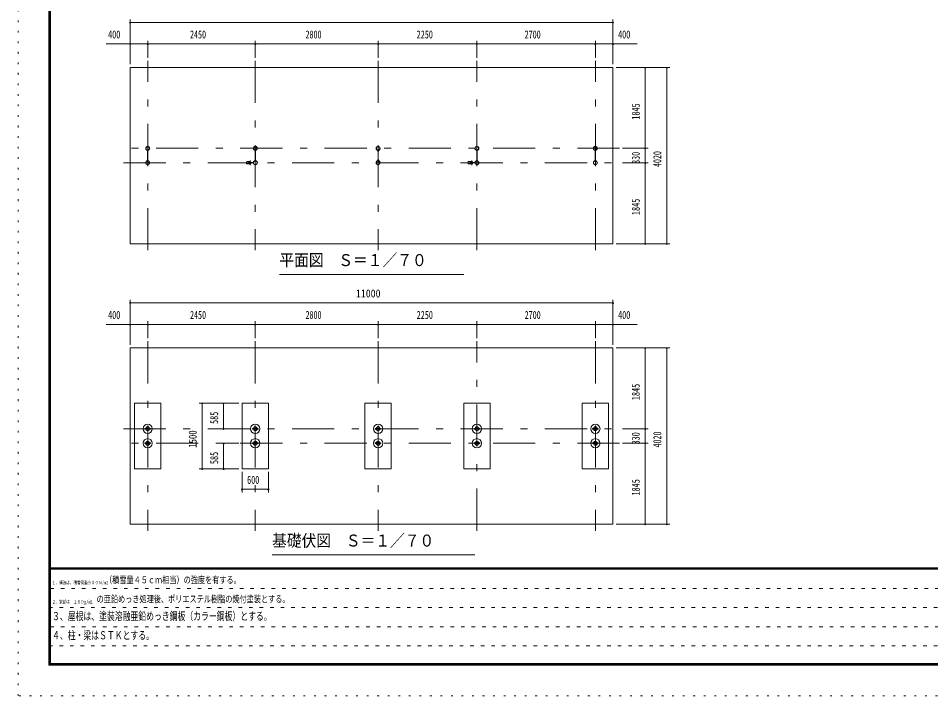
# Model space of a CAD drawing. Units: millimetres, scale not verified, with parts at other scales. Extents: x -31547 to 31550, y -14700 to 14700.
# Drawn here: x -10030 to 10760, y -14700 to 748 of the extents above; entities that cross this region are included whole.
import ezdxf
from ezdxf.enums import TextEntityAlignment as Align

# ---------------------------------------------------------------- set-up
doc = ezdxf.new("R2010")
doc.units = ezdxf.units.MM
doc.header["$LTSCALE"] = 80
for name, pattern in [('USER1', [3, 1, -2]), ('USER3', [24, 12, -5, 2, -5]), ('USER4', [3, 0.5, -2.5])]:
    doc.linetypes.add(name, pattern=pattern)
doc.layers.add('0-1_0-F1TEXT', color=7, linetype='Continuous')
for name, color, linetype, lineweight in [('0-2_1-07BOLD', 7, 'Continuous', 18), ('0-3_1-27CENTER', 3, 'USER3', 18), ('0-5_1-57DIM', 3, 'Continuous', 18), ('0-C_F-F1PAPER', 5, 'Continuous', 18), ('0-D_F-E_J_ADD', 5, 'USER4', 18)]:
    doc.layers.add(name, color=color, linetype=linetype, lineweight=lineweight)
doc.styles.add('ＭＳ ゴシック', font='')
doc.styles.get('ＭＳ ゴシック').set_extended_font_data('MS Gothic')

msp = doc.modelspace()

# ---------------------------------------------------------------- linework, layer by layer
at = {"layer": '0-2_1-07BOLD'}
for p, q in [((-7083.59, -2503.01), (-7083.59, -2261.91)), ((-7077.59, -2261.91), (-7077.59, -2503.01)), ((-4633.59, -2503.01), (-4633.59, -2261.91)), ((-4627.59, -2261.91), (-4627.59, -2503.01)), ((-1833.59, -2503.01), (-1833.59, -2261.91)), ((-1827.59, -2261.91), (-1827.59, -2503.01)), ((416.42, -2261.91), (416.42, -2503.01)), ((422.42, -2503.01), (422.42, -2261.91)), ((3116.41, -2261.91), (3116.41, -2503.01)), ((3122.41, -2503.01), (3122.41, -2261.91)), ((-4825.69, -2519.96), (-4758.11, -2519.96)), ((-4758.11, -2574.96), (-4825.69, -2574.96)), ((-4721.25, -2544.45), (-4675.04, -2544.45)), ((-4675.04, -2550.45), (-4721.25, -2550.45)), ((-4676.51, -2542.85), (-4719.86, -2542.85)), ((-4719.86, -2552.06), (-4676.51, -2552.06)), ((224.32, -2519.96), (291.9, -2519.96)), ((291.9, -2574.96), (224.32, -2574.96)), ((328.75, -2544.45), (374.96, -2544.45)), ((374.96, -2550.45), (328.75, -2550.45)), ((373.49, -2542.85), (330.15, -2542.85)), ((330.15, -2552.06), (373.49, -2552.06)), ((-7124.67, -8605.96), (-7145.59, -8605.96)), ((-7040.77, -8605.96), (-7120.41, -8605.96)), ((-7120.41, -8618.96), (-7040.77, -8618.96)), ((-4674.66, -8618.96), (-4695.59, -8618.96)), ((-4670.41, -8605.96), (-4590.77, -8605.96)), ((-4590.77, -8618.96), (-4670.41, -8618.96)), ((-1874.66, -8605.96), (-1895.59, -8605.96)), ((-1790.77, -8605.96), (-1870.41, -8605.96)), ((-1870.41, -8618.96), (-1790.77, -8618.96)), ((375.33, -8618.96), (354.41, -8618.96)), ((379.59, -8605.96), (459.23, -8605.96)), ((459.23, -8618.96), (379.59, -8618.96)), ((3075.34, -8605.96), (3054.41, -8605.96)), ((3159.23, -8605.96), (3079.59, -8605.96)), ((3079.59, -8618.96), (3159.23, -8618.96)), ((-7145.59, -8935.96), (-7124.67, -8935.96)), ((-7120.41, -8935.96), (-7040.77, -8935.96)), ((-4674.66, -8935.96), (-4695.59, -8935.96)), ((-4590.77, -8935.96), (-4670.41, -8935.96)), ((-1874.66, -8935.96), (-1895.59, -8935.96)), ((-1790.77, -8935.96), (-1870.41, -8935.96)), ((375.33, -8935.96), (354.41, -8935.96)), ((459.23, -8935.96), (379.59, -8935.96)), ((3075.34, -8935.96), (3054.41, -8935.96)), ((3159.23, -8935.96), (3079.59, -8935.96)), ((-7040.77, -8948.96), (-7120.41, -8948.96)), ((-4670.41, -8948.96), (-4590.77, -8948.96)), ((-1870.41, -8948.96), (-1790.77, -8948.96)), ((379.59, -8948.96), (459.23, -8948.96)), ((3079.59, -8948.96), (3159.23, -8948.96))]:
    msp.add_line(p, q, dxfattribs=at)
for points in [[(3519.41, -372.46), (3519.41, -4392.46), (-7480.59, -4392.46), (-7480.59, -372.46)], [(-7480.59, -6767.46), (3519.41, -6767.46), (3519.41, -10787.46), (-7480.59, -10787.46)], [(-7380.59, -8027.46), (-6780.59, -8027.46), (-6780.59, -9527.46), (-7380.59, -9527.46)], [(-4930.59, -8027.46), (-4330.59, -8027.46), (-4330.59, -9527.46), (-4930.59, -9527.46)], [(-2130.59, -8027.46), (-2130.59, -9527.46), (-1530.59, -9527.46), (-1530.59, -8027.46)], [(119.41, -8027.46), (719.41, -8027.46), (719.41, -9527.46), (119.41, -9527.46)], [(2819.41, -8027.46), (2819.41, -9527.46), (3419.41, -9527.46), (3419.41, -8027.46)]]:
    msp.add_lwpolyline(points, close=True, dxfattribs=at)
for points in [[(-7085.19, -2263.38), (-7085.19, -2292.46), (-7083.59, -2292.46)], [(-7077.59, -2292.46), (-7075.98, -2292.46), (-7075.98, -2263.38)], [(-4635.19, -2263.38), (-4635.19, -2292.46), (-4633.59, -2292.46)], [(-4627.59, -2292.46), (-4625.98, -2292.46), (-4625.98, -2263.38)], [(-1835.19, -2263.38), (-1835.19, -2292.46), (-1833.59, -2292.46)], [(-1827.59, -2292.46), (-1825.98, -2292.46), (-1825.98, -2263.38)], [(416.42, -2292.46), (414.81, -2292.46), (414.81, -2263.38)], [(424.02, -2263.38), (424.02, -2292.46), (422.42, -2292.46)], [(3116.41, -2292.46), (3114.8, -2292.46), (3114.8, -2263.38)], [(3124.01, -2263.38), (3124.01, -2292.46), (3122.41, -2292.46)], [(-7083.59, -2472.46), (-7085.19, -2472.46), (-7085.19, -2501.54)], [(-7075.98, -2501.54), (-7075.98, -2472.46), (-7077.59, -2472.46)], [(-4633.59, -2472.46), (-4635.19, -2472.46), (-4635.19, -2501.54)], [(-4625.98, -2501.54), (-4625.98, -2472.46), (-4627.59, -2472.46)], [(-1833.59, -2472.46), (-1835.19, -2472.46), (-1835.19, -2501.54)], [(-1825.98, -2501.54), (-1825.98, -2472.46), (-1827.59, -2472.46)], [(414.81, -2501.54), (414.81, -2472.46), (416.42, -2472.46)], [(422.42, -2472.46), (424.02, -2472.46), (424.02, -2501.54)], [(3114.8, -2501.54), (3114.8, -2472.46), (3116.41, -2472.46)], [(3122.41, -2472.46), (3124.01, -2472.46), (3124.01, -2501.54)], [(-7145.59, -8605.96), (-7145.59, -8618.96), (-7124.67, -8618.96)], [(-7036.52, -8618.96), (-7015.59, -8618.96), (-7015.59, -8605.96), (-7036.52, -8605.96)], [(-4695.59, -8618.96), (-4695.59, -8605.96), (-4674.66, -8605.96)], [(-4586.52, -8605.96), (-4565.59, -8605.96), (-4565.59, -8618.96), (-4586.52, -8618.96)], [(-1895.59, -8605.96), (-1895.59, -8618.96), (-1874.66, -8618.96)], [(-1786.51, -8618.96), (-1765.59, -8618.96), (-1765.59, -8605.96), (-1786.51, -8605.96)], [(354.41, -8618.96), (354.41, -8605.96), (375.33, -8605.96)], [(463.48, -8605.96), (484.41, -8605.96), (484.41, -8618.96), (463.48, -8618.96)], [(3054.41, -8605.96), (3054.41, -8618.96), (3075.34, -8618.96)], [(3163.48, -8618.96), (3184.41, -8618.96), (3184.41, -8605.96), (3163.48, -8605.96)], [(-7124.67, -8948.96), (-7145.59, -8948.96), (-7145.59, -8935.96)], [(-7036.52, -8935.96), (-7015.59, -8935.96), (-7015.59, -8948.96), (-7036.52, -8948.96)], [(-4695.59, -8935.96), (-4695.59, -8948.96), (-4674.66, -8948.96)], [(-4586.52, -8948.96), (-4565.59, -8948.96), (-4565.59, -8935.96), (-4586.52, -8935.96)], [(-1895.59, -8935.96), (-1895.59, -8948.96), (-1874.66, -8948.96)], [(-1786.51, -8948.96), (-1765.59, -8948.96), (-1765.59, -8935.96), (-1786.51, -8935.96)], [(354.41, -8935.96), (354.41, -8948.96), (375.33, -8948.96)], [(463.48, -8948.96), (484.41, -8948.96), (484.41, -8935.96), (463.48, -8935.96)], [(3054.41, -8935.96), (3054.41, -8948.96), (3075.34, -8948.96)], [(3163.48, -8948.96), (3184.41, -8948.96), (3184.41, -8935.96), (3163.48, -8935.96)]]:
    msp.add_lwpolyline(points, dxfattribs=at)
for centre, radius in [((-7080.59, -2217.46), 44.55), ((-7080.59, -2217.46), 40.35), ((-7080.59, -2169.06), 2.25), ((-4630.59, -2217.46), 44.55), ((-4630.59, -2217.46), 40.35), ((-4630.59, -2169.06), 2.25), ((-1830.59, -2217.46), 44.55), ((-1830.59, -2217.46), 40.35), ((-1830.59, -2169.06), 3.85), ((-1830.59, -2169.06), 2.25), ((419.41, -2217.46), 44.55), ((419.41, -2217.46), 40.35), ((419.41, -2169.06), 2.25), ((3119.41, -2217.46), 44.55), ((3119.41, -2217.46), 40.35), ((3119.41, -2169.06), 2.25), ((-7080.59, -2547.46), 44.55), ((-7080.59, -2547.46), 40.35), ((-7080.59, -2595.86), 2.25), ((-4779.94, -2547.46), 2.25), ((-4748.59, -2547.46), 27.5), ((-4630.59, -2547.46), 46.15), ((-4630.59, -2547.46), 44.55), ((-4630.59, -2547.46), 40.35), ((-4630.59, -2595.86), 2.25), ((-4582.19, -2547.46), 2.25), ((-1830.59, -2547.46), 44.55), ((-1830.59, -2547.46), 40.35), ((-1830.59, -2595.86), 3.85), ((-1830.59, -2595.86), 2.25), ((270.06, -2547.46), 2.25), ((301.41, -2547.46), 27.5), ((419.41, -2547.46), 46.15), ((419.41, -2547.46), 44.55), ((419.41, -2547.46), 40.35), ((419.41, -2595.86), 2.25), ((467.82, -2547.46), 2.25), ((3119.41, -2547.46), 44.55), ((3119.41, -2547.46), 40.35), ((3119.41, -2595.86), 2.25), ((-7080.59, -8612.46), 105), ((-4630.59, -8612.46), 105), ((-1830.59, -8612.46), 105), ((419.41, -8612.46), 105), ((3119.41, -8612.46), 105), ((-7080.59, -8612.46), 44.55), ((-7080.59, -8612.46), 40.35), ((-4630.59, -8612.46), 44.55), ((-4630.59, -8612.46), 40.35), ((-1830.59, -8612.46), 44.55), ((-1830.59, -8612.46), 40.35), ((419.41, -8612.46), 44.55), ((419.41, -8612.46), 40.35), ((3119.41, -8612.46), 44.55), ((3119.41, -8612.46), 40.35), ((-7080.59, -8942.46), 105), ((-7080.59, -8942.46), 44.55), ((-7080.59, -8942.46), 40.35), ((-4630.59, -8942.46), 105), ((-4630.59, -8942.46), 44.55), ((-4630.59, -8942.46), 40.35), ((-1830.59, -8942.46), 105), ((-1830.59, -8942.46), 44.55), ((-1830.59, -8942.46), 40.35), ((419.41, -8942.46), 105), ((419.41, -8942.46), 44.55), ((419.41, -8942.46), 40.35), ((3119.41, -8942.46), 105), ((3119.41, -8942.46), 44.55), ((3119.41, -8942.46), 40.35)]:
    msp.add_circle(centre, radius, dxfattribs=at)
for centre, radius, start, end in [((-7080.59, -2217.46), 46.15, 93.78961, 264.28209), ((-7080.59, -2169.06), 3.85, 322.09525, 270.00276), ((-7080.59, -2217.46), 46.15, 275.72758, 90.00154), ((-4630.59, -2217.46), 46.15, 93.78961, 264.28209), ((-4630.59, -2169.06), 3.85, 322.09525, 270.00276), ((-4630.59, -2217.46), 46.15, 275.72758, 90.00154), ((-1830.59, -2217.46), 46.15, 275.71791, 264.28209), ((419.41, -2217.46), 46.15, 93.78961, 264.28209), ((419.41, -2169.06), 3.85, 322.09525, 270.00276), ((419.41, -2217.46), 46.15, 275.72758, 90.00154), ((3119.41, -2217.46), 46.15, 89.99846, 264.27242), ((3119.41, -2169.06), 3.85, 269.99724, 217.90475), ((3119.41, -2217.46), 46.15, 275.71791, 86.21039), ((-7080.59, -2547.46), 46.15, 95.71837, 266.21085), ((-7080.59, -2595.86), 3.85, 90, 37.90752), ((-7080.59, -2547.46), 46.15, 269.99892, 84.27287), ((-4790.19, -2547.46), 44.9, 142.23546, 217.76454), ((-4779.94, -2547.46), 3.85, 51.34222, 0), ((-4748.59, -2547.46), 29.1, 9.09488, 180), ((-4748.59, -2547.46), 29.1, 185.93016, 350.90877), ((-4731.19, -2547.46), 44.9, 142.23546, 160.41136), ((-4731.19, -2547.46), 44.9, 199.58864, 217.76454), ((-4630.59, -2595.86), 3.85, 90, 37.90752), ((-4582.19, -2547.46), 3.85, 180, 127.90752), ((-1830.59, -2547.46), 46.15, 95.71837, 84.28163), ((259.81, -2547.46), 44.9, 142.23546, 217.76454), ((270.06, -2547.46), 3.85, 51.34222, 0), ((301.41, -2547.46), 29.1, 9.09488, 180), ((301.41, -2547.46), 29.1, 185.93016, 350.90877), ((318.82, -2547.46), 44.9, 142.23546, 160.41136), ((318.82, -2547.46), 44.9, 199.58864, 217.76454), ((419.41, -2595.86), 3.85, 90, 37.90752), ((467.82, -2547.46), 3.85, 180, 127.90752), ((3119.41, -2547.46), 46.15, 95.72713, 270.00108), ((3119.41, -2595.86), 3.85, 142.09248, 90), ((3119.41, -2547.46), 46.15, 273.78915, 84.28163)]:
    msp.add_arc(centre, radius, start, end, dxfattribs=at)
at = {"layer": '0-3_1-27CENTER'}
for p, q in [((-7080.59, -4542.46), (-7080.59, -222.46)), ((-4630.59, -222.46), (-4630.59, -4542.46)), ((-1830.59, -222.46), (-1830.59, -4542.46)), ((419.41, -4542.46), (419.41, -222.46)), ((3119.41, -4542.46), (3119.41, -222.46)), ((3669.41, -2217.46), (-7630.59, -2217.46)), ((-4748.59, -2492.46), (-4748.59, -2602.46)), ((301.41, -2492.46), (301.41, -2602.46)), ((-7630.59, -2547.46), (3669.41, -2547.46)), ((-4698.12, -2558.22), (-4698.12, -2536.69)), ((351.89, -2558.22), (351.89, -2536.69)), ((-7080.59, -6617.46), (-7080.59, -10937.46)), ((-4630.59, -6617.46), (-4630.59, -10937.46)), ((-1830.59, -6617.46), (-1830.59, -10937.46)), ((419.41, -10937.46), (419.41, -6617.46)), ((3119.41, -6617.46), (3119.41, -10937.46)), ((-7630.59, -8612.46), (3669.41, -8612.46)), ((3669.41, -8942.46), (-7630.59, -8942.46))]:
    msp.add_line(p, q, dxfattribs=at)
at = {"layer": '0-5_1-57DIM'}
for p, q in [((-7466.59, 652.54), (-7494.59, 652.54)), ((-7480.59, -302.46), (-7480.59, 722.54)), ((-7480.59, 652.54), (3519.41, 652.54)), ((3533.41, 652.54), (3505.41, 652.54)), ((3519.41, -302.46), (3519.41, 722.54)), ((-7080.59, -152.46), (-7080.59, 232.54)), ((-4630.59, 232.54), (-4630.59, -152.46)), ((-1830.59, 232.54), (-1830.59, -152.46)), ((419.41, -152.46), (419.41, 232.54)), ((3119.41, 232.54), (3119.41, -152.46)), ((-7480.59, 162.54), (-8030.09, 162.54)), ((-7466.59, 162.54), (-7494.59, 162.54)), ((-7480.59, 162.54), (-7080.59, 162.54)), ((-7066.59, 162.54), (-7094.59, 162.54)), ((-7080.59, 162.54), (-4630.59, 162.54)), ((-4616.59, 162.54), (-4644.59, 162.54)), ((-4630.59, 162.54), (-1830.59, 162.54)), ((-1816.59, 162.54), (-1844.59, 162.54)), ((-1830.59, 162.54), (419.41, 162.54)), ((433.41, 162.54), (405.41, 162.54)), ((419.41, 162.54), (3119.41, 162.54)), ((3133.41, 162.54), (3105.41, 162.54)), ((3119.41, 162.54), (3519.41, 162.54)), ((3533.41, 162.54), (3505.41, 162.54)), ((3519.41, 162.54), (4068.91, 162.54)), ((3589.41, -372.46), (4814.41, -372.46)), ((4268.42, -372.46), (4240.42, -372.46)), ((4254.42, -372.46), (4254.42, -2217.46)), ((4758.41, -372.46), (4730.41, -372.46)), ((4744.41, -372.46), (4744.41, -4392.46)), ((4324.42, -2217.46), (3739.41, -2217.46)), ((4268.42, -2217.46), (4240.42, -2217.46)), ((4254.42, -2217.46), (4254.42, -2547.46)), ((3739.41, -2547.46), (4324.42, -2547.46)), ((4268.42, -2547.46), (4240.42, -2547.46)), ((4254.42, -2547.46), (4254.42, -4392.46)), ((3589.41, -4392.46), (4814.41, -4392.46)), ((4268.42, -4392.46), (4240.42, -4392.46)), ((4758.41, -4392.46), (4730.41, -4392.46)), ((-4080.59, -5092.46), (119.41, -5092.46)), ((-7466.59, -5742.46), (-7494.59, -5742.46)), ((-7480.59, -6697.46), (-7480.59, -5672.46)), ((-7480.59, -5742.46), (3519.41, -5742.46)), ((3533.41, -5742.46), (3505.41, -5742.46)), ((3519.41, -6697.46), (3519.41, -5672.46)), ((-7480.59, -6232.46), (-8030.09, -6232.46)), ((-7466.59, -6232.46), (-7494.59, -6232.46)), ((-7480.59, -6232.46), (-7080.59, -6232.46)), ((-7066.59, -6232.46), (-7094.59, -6232.46)), ((-7080.59, -6547.46), (-7080.59, -6162.46)), ((-7080.59, -6232.46), (-4630.59, -6232.46)), ((-4616.59, -6232.46), (-4644.59, -6232.46)), ((-4630.59, -6162.46), (-4630.59, -6547.46)), ((-4630.59, -6232.46), (-1830.59, -6232.46)), ((-1816.59, -6232.46), (-1844.59, -6232.46)), ((-1830.59, -6162.46), (-1830.59, -6547.46)), ((-1830.59, -6232.46), (419.41, -6232.46)), ((433.41, -6232.46), (405.41, -6232.46)), ((419.41, -6547.46), (419.41, -6162.46)), ((419.41, -6232.46), (3119.41, -6232.46)), ((3133.41, -6232.46), (3105.41, -6232.46)), ((3119.41, -6162.46), (3119.41, -6547.46)), ((3119.41, -6232.46), (3519.41, -6232.46)), ((3533.41, -6232.46), (3505.41, -6232.46)), ((3519.41, -6232.46), (4068.91, -6232.46)), ((4814.41, -6767.46), (3589.41, -6767.46)), ((4268.42, -6767.46), (4240.42, -6767.46)), ((4254.42, -6767.46), (4254.42, -8612.46)), ((4758.41, -6767.46), (4730.41, -6767.46)), ((4744.41, -6767.46), (4744.41, -10787.46)), ((-5000.59, -8027.46), (-5910.59, -8027.46)), ((-5826.59, -8027.46), (-5854.59, -8027.46)), ((-5840.59, -8027.46), (-5840.59, -9527.46)), ((-5336.59, -8027.46), (-5364.59, -8027.46)), ((-5350.59, -8027.46), (-5350.59, -8612.46)), ((-5000.59, -8612.46), (-5420.59, -8612.46)), ((-5336.59, -8612.46), (-5364.59, -8612.46)), ((3739.41, -8612.46), (4324.42, -8612.46)), ((4268.42, -8612.46), (4240.42, -8612.46)), ((4254.42, -8612.46), (4254.42, -8942.46)), ((-5420.59, -8942.46), (-5000.59, -8942.46)), ((-5336.59, -8942.46), (-5364.59, -8942.46)), ((-5350.59, -8942.46), (-5350.59, -9527.46)), ((4324.42, -8942.46), (3739.41, -8942.46)), ((4268.42, -8942.46), (4240.42, -8942.46)), ((4254.42, -8942.46), (4254.42, -10787.46)), ((-5000.59, -9527.46), (-5910.59, -9527.46)), ((-5826.59, -9527.46), (-5854.59, -9527.46)), ((-5336.59, -9527.46), (-5364.59, -9527.46)), ((-4930.59, -9597.46), (-4930.59, -10062.27)), ((-4330.59, -10062.27), (-4330.59, -9597.46)), ((-4916.59, -9992.27), (-4944.59, -9992.27)), ((-4930.59, -9992.27), (-4330.59, -9992.27)), ((-4316.59, -9992.27), (-4344.59, -9992.27)), ((3589.41, -10787.46), (4814.41, -10787.46)), ((4268.42, -10787.46), (4240.42, -10787.46)), ((4758.41, -10787.46), (4730.41, -10787.46)), ((-4246.72, -11487.46), (373.27, -11487.46))]:
    msp.add_line(p, q, dxfattribs=at)
for centre in [(-7480.59, 652.54), (3519.41, 652.54), (-7480.59, 162.54), (-7080.59, 162.54), (-4630.59, 162.54), (-1830.59, 162.54), (419.41, 162.54), (3119.41, 162.54), (3519.41, 162.54), (4254.42, -372.46), (4744.41, -372.46), (4254.42, -2217.46), (4254.42, -2547.46), (4254.42, -4392.46), (4744.41, -4392.46), (-7480.59, -5742.46), (3519.41, -5742.46), (-7480.59, -6232.46), (-7080.59, -6232.46), (-4630.59, -6232.46), (-1830.59, -6232.46), (419.41, -6232.46), (3119.41, -6232.46), (3519.41, -6232.46), (4254.42, -6767.46), (4744.41, -6767.46), (-5840.59, -8027.46), (-5350.59, -8027.46), (-5350.59, -8612.46), (4254.42, -8612.46), (-5350.59, -8942.46), (4254.42, -8942.46), (-5840.59, -9527.46), (-5350.59, -9527.46), (-4930.59, -9992.27), (-4330.59, -9992.27), (4254.42, -10787.46), (4744.41, -10787.46)]:
    msp.add_arc(centre, 14, 180, 0, dxfattribs=at)
at = {"layer": '0-C_F-F1PAPER'}
for p, q in [((30814.95, -11781), (-9295.05, -11781)), ((-9295.05, -11784.5), (30814.95, -11784.5)), ((30814.95, -11788), (-9295.05, -11788)), ((-9295.05, -11791.5), (30814.95, -11791.5)), ((30814.95, -11795), (-9295.05, -11795)), ((-9295.05, -11798.5), (30814.95, -11798.5)), ((30814.95, -11802), (-9295.05, -11802)), ((-9295.05, -11805.5), (30814.95, -11805.5)), ((30814.95, -11809), (-9295.05, -11809)), ((-9295.05, -11812.5), (30814.95, -11812.5)), ((30814.95, -11816), (-9295.05, -11816))]:
    msp.add_line(p, q, dxfattribs=at)
at = {"layer": '0-C_F-F1PAPER', "color": 6, "linetype": 'USER1'}
for p, q in [((16219.96, -12252.8), (-9330.05, -12252.8)), ((-9330.05, -12689.6), (16219.96, -12689.6)), ((16219.96, -13126.4), (-9330.05, -13126.4)), ((-9330.05, -13563.2), (12708.76, -13563.2))]:
    msp.add_line(p, q, dxfattribs=at)
at = {"layer": '0-C_F-F1PAPER'}
for points in [[(30849.95, -14000), (-9330.05, -14000), (-9330.05, 14140), (30849.95, 14140)], [(30846.45, -13996.5), (30846.45, 14136.5), (-9326.55, 14136.5), (-9326.55, -13996.5)], [(30842.95, -13993), (30842.95, 14133), (-9323.05, 14133), (-9323.05, -13993)], [(30839.45, -13989.5), (-9319.55, -13989.5), (-9319.55, 14129.5), (30839.45, 14129.5)], [(30835.95, -13986), (30835.95, 14126), (-9316.05, 14126), (-9316.05, -13986)], [(30832.45, -13982.5), (-9312.55, -13982.5), (-9312.55, 14122.5), (30832.45, 14122.5)], [(30828.95, -13979), (30828.95, 14119), (-9309.05, 14119), (-9309.05, -13979)], [(30825.45, -13975.5), (-9305.55, -13975.5), (-9305.55, 14115.5), (30825.45, 14115.5)], [(30821.95, -13972), (-9302.05, -13972), (-9302.05, 14112), (30821.95, 14112)], [(30818.45, -13968.5), (-9298.55, -13968.5), (-9298.55, 14108.5), (30818.45, 14108.5)], [(30814.95, -13965), (30814.95, 14105), (-9295.05, 14105), (-9295.05, -13965)]]:
    msp.add_lwpolyline(points, close=True, dxfattribs=at)
at = {"layer": '0-D_F-E_J_ADD'}
msp.add_lwpolyline([(31549.95, -14700), (-10030.05, -14700), (-10030.05, 14700), (31549.95, 14700)], close=True, dxfattribs=at)

# ---------------------------------------------------------------- texts
at = {"layer": '0-1_0-F1TEXT', "style": 'ＭＳ ゴシック'}
for s, height, width, p in [('（積雪量４５ｃｍ相当）の強度を有する。', 155, 0.75, (-8052.56, -12182.8)), ('１、構造は、積雪荷重９００Ｎ/m2', 77.49, 0.75, (-9260.05, -12182.8)), ('\u3000の亜鉛めっき処理後、ポリエステル樹脂の焼付塗装とする。', 155, 0.75, (-8406.61, -12619.6)), ('２、鉄部は\u3000１８０g/m2', 77.49, 0.75, (-9260.05, -12619.6)), ('３、屋根は、塗装溶融亜鉛めっき鋼板（カラー鋼板）とする。', 182.3, 0.7, (-9260.05, -13031.53)), ('４、柱・梁はＳＴＫとする。', 182.3, 0.7, (-9260.05, -13468.33))]:
    msp.add_text(s, height=height, dxfattribs=dict(at, width=width)).set_placement(p, align=Align.BOTTOM_LEFT)
at = {"layer": '0-5_1-57DIM', "color": 7, "style": 'ＭＳ ゴシック'}
for s, height, width, p in [('400', 182.3, 0.75, (-7983.02, 232.54)), ('2450', 182.3, 0.7, (-6116, 232.54)), ('2800', 182.3, 0.7, (-3484.37, 232.54)), ('2250', 182.3, 0.65, (-952.94, 232.54)), ('2700', 182.3, 0.7, (1508.17, 232.54)), ('400', 182.3, 0.75, (3636.49, 232.54)), ('平面図\u3000Ｓ＝１／７０', 273.5, 0.9, (-4080.59, -4985.15)), ('11000', 182.3, 0.9, (-2334.85, -5672.46)), ('400', 182.3, 0.75, (-7983.02, -6162.46)), ('2450', 182.3, 0.7, (-6116, -6162.46)), ('2800', 182.3, 0.7, (-3484.37, -6162.46)), ('2250', 182.3, 0.65, (-952.94, -6162.46)), ('2700', 182.3, 0.7, (1508.17, -6162.46)), ('400', 182.3, 0.75, (3636.49, -6162.46)), ('600', 182.3, 0.75, (-4816.59, -9922.27)), ('基礎伏図\u3000Ｓ＝１／７０', 273.5, 0.9, (-4246.72, -11380.15))]:
    msp.add_text(s, height=height, dxfattribs=dict(at, width=width)).set_placement(p, align=Align.BOTTOM_LEFT)
for s, width, p in [('1845', 0.75, (4184.42, -1564.08)), ('330', 0.7, (4184.42, -2571.21)), ('4020', 0.7, (4674.41, -2644.11)), ('1845', 0.75, (4184.42, -3739.07)), ('1845', 0.75, (4184.42, -7959.07)), ('585', 0.65, (-5420.59, -8501.81)), ('1500', 0.8, (-5910.59, -9044.83)), ('330', 0.7, (4184.42, -8966.21)), ('4020', 0.7, (4674.41, -9039.11)), ('585', 0.65, (-5420.59, -9416.81)), ('1845', 0.75, (4184.42, -10134.08))]:
    msp.add_text(s, height=182.3, rotation=90, dxfattribs=dict(at, width=width)).set_placement(p, align=Align.BOTTOM_LEFT)

doc.saveas('drawing.dxf')
